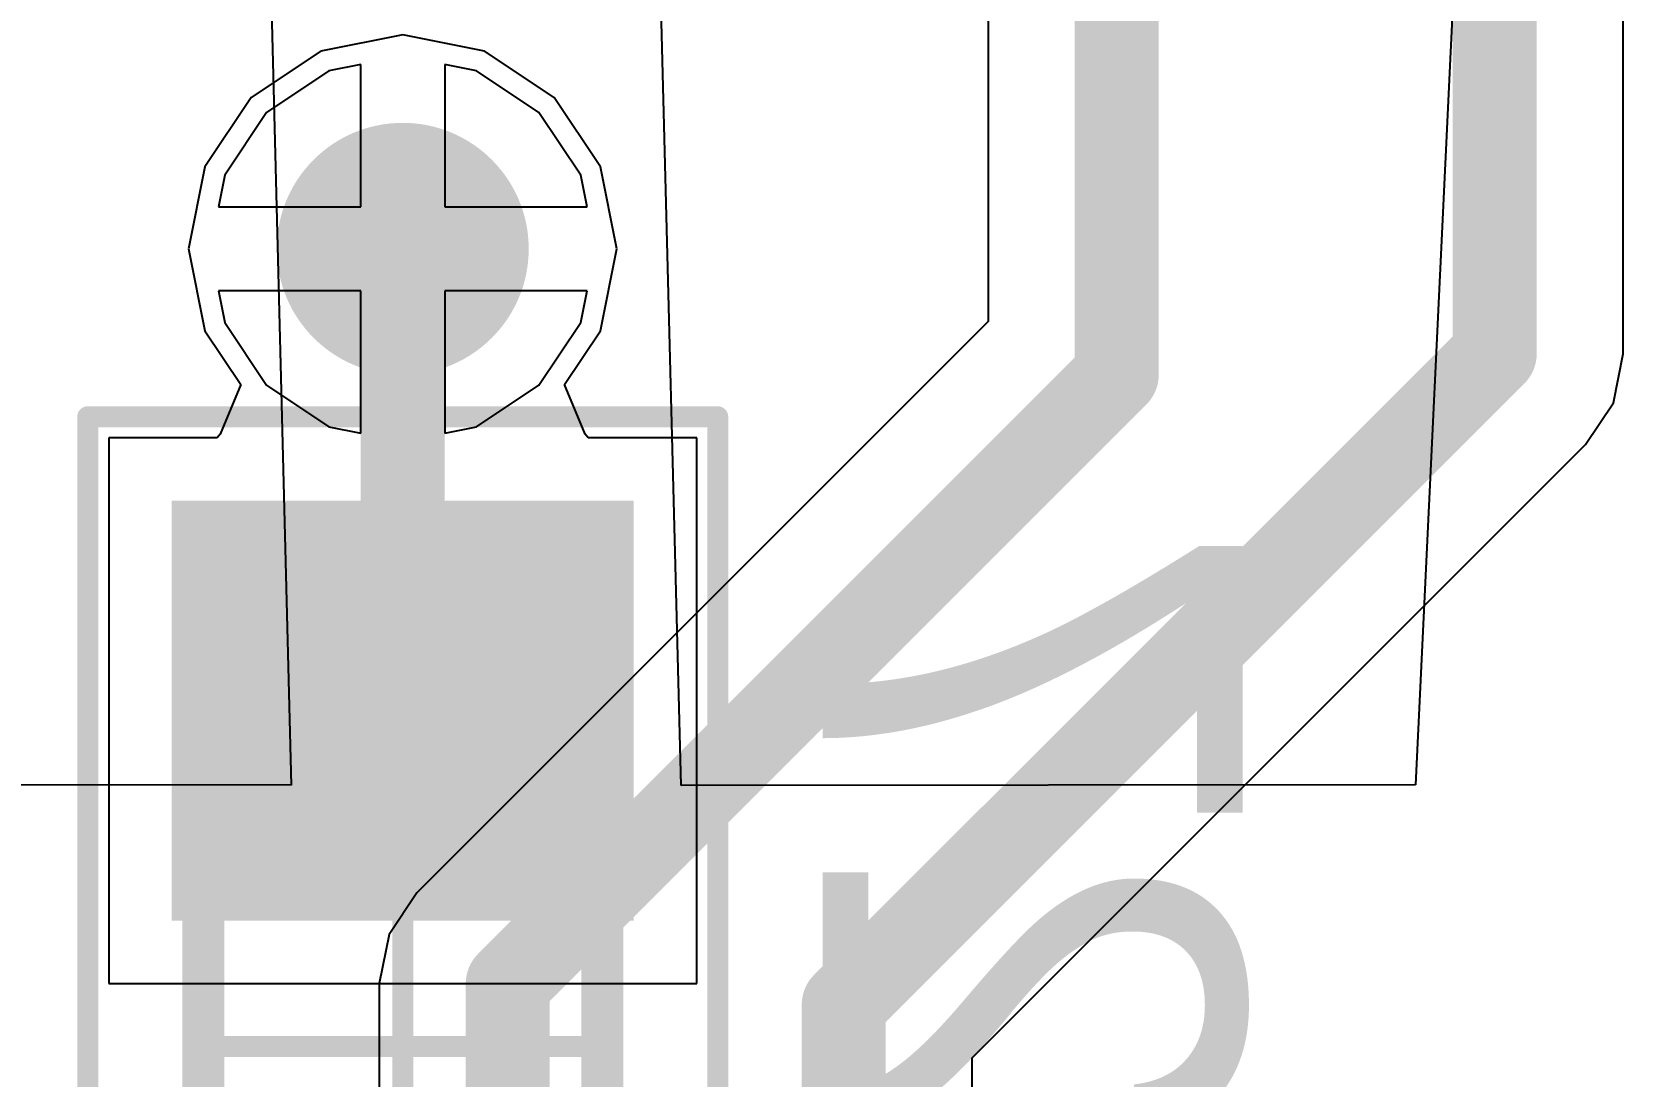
# Model space of a CAD drawing. Header units: inches. Extents: x -27 to 142, y -1 to 42.
# Drawn here: x 103.117 to 106.906, y 6.23 to 8.717 of the extents above; entities that cross this region are included whole.
import ezdxf

# ---------------------------------------------------------------- set-up
doc = ezdxf.new("R2010")
doc.units = ezdxf.units.IN
for name, color, linetype in [('Bottom Layer', 5, 'Continuous'), ('Bottom Overlay', 54, 'Continuous'), ('Bottom Paste', 16, 'Continuous'), ('Bottom Solder', 6, 'Continuous'), ('Mechanical 13', 56, 'Continuous'), ('Mechanical 15', 56, 'Continuous'), ('Top Layer', 1, 'Continuous'), ('Top Overlay', 2, 'Continuous'), ('Via Holes', 16, 'Continuous')]:
    doc.layers.add(name, color=color, linetype=linetype)
doc.styles.add('Arial', font='', dxfattribs={"height": 0.2})
doc.styles.get('Arial').set_extended_font_data('Arial')

# ---------------------------------------------------------------- blocks, each defined once
blk = doc.blocks.new('CAPC0603_1608_55_N_B_737')
at = {"layer": 'Bottom Layer'}
for points in [[(-0.35, 0.5), (-0.35, -0.5), (-1.25, -0.5), (-1.25, 0.5)], [(1.25, 0.5), (1.25, -0.5), (0.35, -0.5), (0.35, 0.5)]]:
    blk.add_hatch(color=5, dxfattribs=at).paths.add_polyline_path(points)
at = {"layer": 'Bottom Paste'}
for points in [[(-0.35, 0.5), (-0.35, -0.5), (-1.25, -0.5), (-1.25, 0.5)], [(1.25, 0.5), (1.25, -0.5), (0.35, -0.5), (0.35, 0.5)]]:
    blk.add_hatch(color=16, dxfattribs=at).paths.add_polyline_path(points)
at = {"layer": 'Bottom Solder'}
for points in [[(-0.3, 0.55), (-0.3, -0.55), (-1.3, -0.55), (-1.3, 0.55)], [(1.3, 0.55), (1.3, -0.55), (0.3, -0.55), (0.3, 0.55)]]:
    blk.add_hatch(color=6, dxfattribs=at).paths.add_polyline_path(points)
at = {"layer": 'Mechanical 13'}
for points in [[(-0.875, 0.475, 0.1, 0.1, 0), (0.875, 0.475, 0.1, 0.1, 0)], [(-0.875, 0.475, 0.1, 0.1, 0), (-0.875, -0.475, 0.1, 0.1, 0)], [(0.875, 0.475, 0.1, 0.1, 0), (0.875, -0.475, 0.1, 0.1, 0)], [(-0.875, -0.475, 0.1, 0.1, 0), (0.875, -0.475, 0.1, 0.1, 0)]]:
    blk.add_lwpolyline(points, format="xyseb", dxfattribs=at)
for points in [[(-0.9, 0.475, 0.05, 0.05, 1), (-0.85, 0.475, 0.05, 0.05, 1)], [(-0.9, 0.475, 0.05, 0.05, 1), (-0.85, 0.475, 0.05, 0.05, 1)], [(0.85, 0.475, 0.05, 0.05, 1), (0.9, 0.475, 0.05, 0.05, 1)], [(0.85, 0.475, 0.05, 0.05, 1), (0.9, 0.475, 0.05, 0.05, 1)], [(-0.9, -0.475, 0.05, 0.05, 1), (-0.85, -0.475, 0.05, 0.05, 1)], [(-0.9, -0.475, 0.05, 0.05, 1), (-0.85, -0.475, 0.05, 0.05, 1)], [(0.85, -0.475, 0.05, 0.05, 1), (0.9, -0.475, 0.05, 0.05, 1)], [(0.85, -0.475, 0.05, 0.05, 1), (0.9, -0.475, 0.05, 0.05, 1)]]:
    blk.add_lwpolyline(points, format="xyseb", close=True, dxfattribs=at)
at = {"layer": 'Mechanical 15'}
for points in [[(-1.5, 0.75, 0.05, 0.05, 0), (1.5, 0.75, 0.05, 0.05, 0)], [(-1.5, 0.75, 0.05, 0.05, 0), (-1.5, -0.75, 0.05, 0.05, 0)], [(1.5, 0.75, 0.05, 0.05, 0), (1.5, -0.75, 0.05, 0.05, 0)], [(0, 0.475, 0.05, 0.05, 0), (0, -0.475, 0.05, 0.05, 0)], [(-0.475, 0, 0.05, 0.05, 0), (0.475, 0, 0.05, 0.05, 0)], [(-1.5, -0.75, 0.05, 0.05, 0), (1.5, -0.75, 0.05, 0.05, 0)]]:
    blk.add_lwpolyline(points, format="xyseb", dxfattribs=at)
for points in [[(-1.5125, 0.75, 0.025, 0.025, 1), (-1.4875, 0.75, 0.025, 0.025, 1)], [(-1.5125, 0.75, 0.025, 0.025, 1), (-1.4875, 0.75, 0.025, 0.025, 1)], [(1.4875, 0.75, 0.025, 0.025, 1), (1.5125, 0.75, 0.025, 0.025, 1)], [(1.4875, 0.75, 0.025, 0.025, 1), (1.5125, 0.75, 0.025, 0.025, 1)], [(-0.0125, 0.475, 0.025, 0.025, 1), (0.0125, 0.475, 0.025, 0.025, 1)], [(-0.4875, 0, 0.025, 0.025, 1), (-0.4625, 0, 0.025, 0.025, 1)], [(0.4625, 0, 0.025, 0.025, 1), (0.4875, 0, 0.025, 0.025, 1)], [(-0.0125, -0.475, 0.025, 0.025, 1), (0.0125, -0.475, 0.025, 0.025, 1)], [(-1.5125, -0.75, 0.025, 0.025, 1), (-1.4875, -0.75, 0.025, 0.025, 1)], [(-1.5125, -0.75, 0.025, 0.025, 1), (-1.4875, -0.75, 0.025, 0.025, 1)], [(1.4875, -0.75, 0.025, 0.025, 1), (1.5125, -0.75, 0.025, 0.025, 1)], [(1.4875, -0.75, 0.025, 0.025, 1), (1.5125, -0.75, 0.025, 0.025, 1)]]:
    blk.add_lwpolyline(points, format="xyseb", close=True, dxfattribs=at)

msp = doc.modelspace()

# ---------------------------------------------------------------- hatches: boundary and pattern name
at = {"layer": 'Bottom Layer'}
h = msp.add_hatch(color=5, dxfattribs=at)
edge = h.paths.add_edge_path()
edge.add_arc((104, 8.2), 0.3, 0, 360)
at = {"layer": 'Top Layer'}
h = msp.add_hatch(color=1, dxfattribs=at)
edge = h.paths.add_edge_path()
edge.add_arc((104, 8.2), 0.3, 0, 360)
at = {"layer": 'Via Holes'}
h = msp.add_hatch(color=7, dxfattribs=at)
edge = h.paths.add_edge_path()
edge.add_arc((104, 8.2), 0.15, 0, 360)

# ---------------------------------------------------------------- linework, layer by layer
at = {"layer": 'Bottom Layer'}
for p, q in [((104, 8.7098), (103.8049, 8.671)), ((104.1951, 8.671), (104, 8.7098)), ((103.8049, 8.671), (103.6395, 8.5605)), ((104.3605, 8.5605), (104.1951, 8.671)), ((103.6395, 8.5605), (103.529, 8.3951)), ((104.471, 8.3951), (104.3605, 8.5605)), ((103.529, 8.3951), (103.4902, 8.2)), ((104.5098, 8.2), (104.471, 8.3951)), ((103.4902, 8.2), (103.529, 8.0049)), ((104.471, 8.0049), (104.5098, 8.2)), ((103.529, 8.0049), (103.6145, 7.877)), ((104.3855, 7.877), (104.471, 8.0049)), ((103.6145, 7.877), (103.5657, 7.7582)), ((104.4343, 7.7582), (104.3855, 7.877)), ((103.5582, 7.75), (103.3, 7.75)), ((103.3, 7.75), (103.3, 6.45)), ((103.5657, 7.7582), (103.5582, 7.75)), ((104.4418, 7.75), (104.4343, 7.7582)), ((104.7, 7.75), (104.4418, 7.75)), ((104.7, 6.45), (104.7, 7.75)), ((103.3, 6.45), (104.7, 6.45))]:
    msp.add_line(p, q, dxfattribs=at)
msp.add_lwpolyline([(104, 7.1, 0.2, 0.2, 0), (104, 8.2, 0.2, 0.2, 0)], format="xyseb", dxfattribs=at)
for points in [[(103.95, 8.2, 0.1, 0.1, 1), (104.05, 8.2, 0.1, 0.1, 1)], [(103.95, 7.1, 0.1, 0.1, 1), (104.05, 7.1, 0.1, 0.1, 1)]]:
    msp.add_lwpolyline(points, format="xyseb", close=True, dxfattribs=at)
at = {"layer": 'Top Layer'}
for p, q in [((105.3941, 8.9755), (105.3941, 8.0267)), ((106.9059, 7.95), (106.9059, 8.85)), ((103.9, 8.6389), (103.8244, 8.6239)), ((103.9, 8.3), (103.9, 8.6389)), ((104.1756, 8.6239), (104.1, 8.6389)), ((104.1, 8.6389), (104.1, 8.3)), ((103.8244, 8.6239), (103.6756, 8.5244)), ((104.3244, 8.5244), (104.1756, 8.6239)), ((103.6756, 8.5244), (103.5761, 8.3756)), ((104.4239, 8.3756), (104.3244, 8.5244)), ((103.5761, 8.3756), (103.5611, 8.3)), ((104.4389, 8.3), (104.4239, 8.3756)), ((103.5611, 8.3), (103.9, 8.3)), ((104.1, 8.3), (104.4389, 8.3)), ((103.9, 8.1), (103.5611, 8.1)), ((103.5611, 8.1), (103.5761, 8.0244)), ((103.9, 7.7611), (103.9, 8.1)), ((104.4389, 8.1), (104.1, 8.1)), ((104.1, 8.1), (104.1, 7.7611)), ((104.4239, 8.0244), (104.4389, 8.1)), ((103.5761, 8.0244), (103.6756, 7.8756)), ((105.3941, 8.0267), (104.0337, 6.6663)), ((104.3244, 7.8756), (104.4239, 8.0244)), ((106.8826, 7.8329), (106.9059, 7.95)), ((103.6756, 7.8756), (103.8244, 7.7761)), ((104.1756, 7.7761), (104.3244, 7.8756)), ((106.8163, 7.7337), (106.8826, 7.8329)), ((103.8244, 7.7761), (103.9, 7.7611)), ((104.1, 7.7611), (104.1756, 7.7761)), ((105.3559, 6.2733), (106.8163, 7.7337)), ((106.8163, 7.7337), (106.8163, 7.7337)), ((104.0337, 6.6663), (103.9674, 6.5671)), ((103.9674, 6.5671), (103.9441, 6.45)), ((103.9441, 6.45), (103.9441, 6.45)), ((103.9441, 6.45), (103.9441, 5.2621)), ((105.3559, 6.1267), (105.3559, 6.2733))]:
    msp.add_line(p, q, dxfattribs=at)
for points in [[(105.7, 7.9, 0.2, 0.2, 0), (105.7, 9.45, 0.2, 0.2, 0)], [(106.6, 7.95, 0.2, 0.2, 0), (106.6, 9.45, 0.2, 0.2, 0)], [(105.05, 6.4, 0.2, 0.2, 0), (106.6, 7.95, 0.2, 0.2, 0)], [(104.25, 6.45, 0.2, 0.2, 0), (105.7, 7.9, 0.2, 0.2, 0)], [(104.25, 4.55, 0.2, 0.2, 0), (104.25, 6.45, 0.2, 0.2, 0)], [(105.05, 6, 0.2, 0.2, 0), (105.05, 6.4, 0.2, 0.2, 0)]]:
    msp.add_lwpolyline(points, format="xyseb", dxfattribs=at)
for points in [[(106.55, 7.95, 0.1, 0.1, 1), (106.65, 7.95, 0.1, 0.1, 1)], [(106.55, 7.95, 0.1, 0.1, 1), (106.65, 7.95, 0.1, 0.1, 1)], [(105.65, 7.9, 0.1, 0.1, 1), (105.75, 7.9, 0.1, 0.1, 1)], [(105.65, 7.9, 0.1, 0.1, 1), (105.75, 7.9, 0.1, 0.1, 1)], [(104.2, 6.45, 0.1, 0.1, 1), (104.3, 6.45, 0.1, 0.1, 1)], [(104.2, 6.45, 0.1, 0.1, 1), (104.3, 6.45, 0.1, 0.1, 1)], [(105, 6.4, 0.1, 0.1, 1), (105.1, 6.4, 0.1, 0.1, 1)], [(105, 6.4, 0.1, 0.1, 1), (105.1, 6.4, 0.1, 0.1, 1)]]:
    msp.add_lwpolyline(points, format="xyseb", close=True, dxfattribs=at)
at = {"layer": 'Top Overlay'}
for p, q in [((103.6843, 8.89), (103.7347, 6.9229)), ((104.6631, 6.922), (104.6125, 8.89)), ((106.5052, 8.89), (106.4114, 6.9238)), ((103.7347, 6.9229), (101.9846, 6.9238)), ((106.4114, 6.9238), (104.6631, 6.922))]:
    msp.add_line(p, q, dxfattribs=at)

# ---------------------------------------------------------------- block references
at = {"rotation": 90}
msp.add_blockref('CAPC0603_1608_55_N_B_737', (104, 6.3), dxfattribs=at)

# ---------------------------------------------------------------- texts
at = {"layer": 'Bottom Overlay', "style": 'Arial', "text_generation_flag": 2}
msp.add_text('C27', height=1, rotation=270, dxfattribs=at).set_placement((105, 5))

doc.saveas('drawing.dxf')
